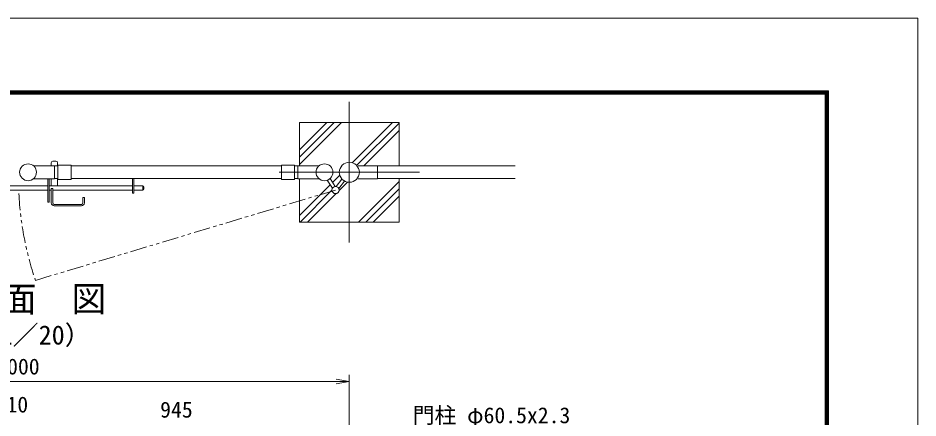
# Model space of a CAD drawing. Units: millimetres, scale not verified. Extents: x -4200 to 4200, y -2970 to 2970.
# Drawn here: x 1485 to 4200, y 1764 to 2970 of the extents above; entities that cross this region are included whole.
import ezdxf
from ezdxf.enums import TextEntityAlignment as Align

# ---------------------------------------------------------------- set-up
doc = ezdxf.new("R2010")
doc.units = ezdxf.units.MM
doc.header["$LTSCALE"] = 20
doc.linetypes.add('USER1', pattern=[50.8, 31.75, -6.35, 6.35, -6.35])
doc.linetypes.add('USER3', pattern=[5, 2.5, -0.5, 0.5, -0.5, 0.5, -0.5])
for name, color, linetype, lineweight in [('0-0_D-STR-TXT', 7, 'Continuous', 9), ('0-1_D-TTL', 7, 'Continuous', 9), ('0-2_D-TTL-TXT', 7, 'Continuous', 18), ('0-3_D-STR4', 7, 'Continuous', 9), ('0-4_D-BMK', 2, 'USER1', 13), ('0-5_D-STR1', 1, 'Continuous', 18), ('0-7_D-DCR-HCH', 7, 'Continuous', 9), ('0-8_D-STR3', 3, 'Continuous', 13), ('0-9_D-STR-DIM', 7, 'Continuous', 9), ('0-A_0', 7, 'Continuous', 9)]:
    doc.layers.add(name, color=color, linetype=linetype, lineweight=lineweight)
doc.styles.add('ＭＳ ゴシック', font='')
doc.styles.get('ＭＳ ゴシック').set_extended_font_data('MS Gothic')

# ---------------------------------------------------------------- blocks, each defined once
blk = doc.blocks.new('_Open')
at = {"layer": '0-A_0'}
blk.add_line((-20, 3.33), (0, 0), dxfattribs=at)
blk.add_lwpolyline([(-20, -3.33), (0, 0), (-20, 0)], dxfattribs=at)

msp = doc.modelspace()

# ---------------------------------------------------------------- linework, layer by layer
at = {"layer": '0-1_D-TTL', "color": 2, "lineweight": 18}
msp.add_lwpolyline([(-4200, 2970), (4200, 2970), (4200, -2970), (-4200, -2970)], close=True, dxfattribs=at)
at = {"layer": '0-1_D-TTL'}
for points in [[(-3930, 2750), (3930, 2750), (3930, -2750), (-3930, -2750)], [(-3927.5, 2747.5), (3927.5, 2747.5), (3927.5, -2747.5), (-3927.5, -2747.5)], [(-3925, 2745), (3925, 2745), (3925, -2745), (-3925, -2745)], [(-3922.5, 2742.5), (3922.5, 2742.5), (3922.5, -2742.5), (-3922.5, -2742.5)], [(-3920, 2740), (3920, 2740), (3920, -2740), (-3920, -2740)]]:
    msp.add_lwpolyline(points, close=True, dxfattribs=at)
at = {"layer": '0-3_D-STR4'}
for p, q in [((2334.22, 2654.85), (2634.22, 2654.85)), ((2334.22, 2524.55), (2334.22, 2654.85)), ((2634.22, 2523.85), (2634.22, 2654.85)), ((2334.22, 2354.85), (2334.22, 2485.15))]:
    msp.add_line(p, q, dxfattribs=at)
msp.add_lwpolyline([(2334.22, 2354.85), (2634.22, 2354.85), (2634.22, 2485.85)], dxfattribs=at)
at = {"layer": '0-4_D-BMK'}
for p, q in [((2484.22, 2292.72), (2484.22, 2716.99)), ((2272.08, 2504.85), (2696.35, 2504.85))]:
    msp.add_line(p, q, dxfattribs=at)
at = {"layer": '0-4_D-BMK', "linetype": 'USER3'}
msp.add_line((1537.16, 2178.89), (2442.6, 2451.33), dxfattribs=at)
msp.add_arc((2446.32, 2487.65), 960.15, 182.81239, 198.75827, dxfattribs=at)
at = {"layer": '0-5_D-STR1'}
for p, q in [((1594.82, 2523.85), (1604.87, 2523.85)), ((1644.87, 2523.85), (2279.07, 2523.85)), ((2319.07, 2523.85), (2329.02, 2523.85)), ((2569.22, 2523.85), (2984.22, 2523.85)), ((1594.82, 2485.85), (1604.87, 2485.85)), ((1644.87, 2485.85), (2279.07, 2485.85)), ((2319.07, 2485.85), (2329.02, 2485.85)), ((2569.22, 2485.85), (2984.22, 2485.85))]:
    msp.add_line(p, q, dxfattribs=at)
for centre, radius in [((1514.87, 2504.85), 25.4), ((2409.07, 2504.85), 25.4), ((2484.22, 2504.85), 30.25)]:
    msp.add_circle(centre, radius, dxfattribs=at)
at = {"layer": '0-7_D-DCR-HCH'}
for p, q in [((2334.22, 2528.63), (2460.43, 2654.85)), ((2334.22, 2550.73), (2438.34, 2654.85)), ((2334.22, 2572.83), (2416.24, 2654.85)), ((2493.89, 2534.68), (2614.07, 2654.85)), ((2507.36, 2526.05), (2634.22, 2652.91)), ((2527.96, 2524.55), (2634.22, 2630.81)), ((2433.77, 2474.56), (2454.39, 2495.18)), ((2453.3, 2449.9), (2477.61, 2474.21)), ((2511.89, 2354.85), (2634.22, 2477.18)), ((2334.22, 2375), (2426.53, 2467.31)), ((2336.16, 2354.85), (2431.83, 2450.52)), ((2533.99, 2354.85), (2634.22, 2455.08)), ((2358.26, 2354.85), (2444.03, 2440.63)), ((2556.08, 2354.85), (2634.22, 2432.99))]:
    msp.add_line(p, q, dxfattribs=at)
at = {"layer": '0-8_D-STR3'}
for p, q in [((1584.92, 2533.65), (1584.92, 2524.55)), ((1589.92, 2538.65), (1598.92, 2538.65)), ((1603.92, 2533.65), (1603.92, 2523.85)), ((1604.87, 2526.15), (1644.87, 2526.15)), ((1604.87, 2483.55), (1604.87, 2526.15)), ((1644.87, 2483.55), (1644.87, 2526.15)), ((2279.07, 2526.15), (2319.07, 2526.15)), ((2279.07, 2483.55), (2279.07, 2526.15)), ((2319.07, 2483.55), (2319.07, 2526.15)), ((1530.9, 2524.55), (1594.82, 2524.55)), ((1594.82, 2524.55), (1594.82, 2485.15)), ((2393.03, 2524.55), (2328.62, 2524.55)), ((2328.62, 2524.55), (2328.62, 2485.15)), ((1530.9, 2485.15), (1594.82, 2485.15)), ((1578.92, 2485.15), (1578.92, 2414.65)), ((1584.92, 2485.15), (1584.92, 2463.65)), ((1603.92, 2485.85), (1603.92, 2463.65)), ((1604.87, 2483.55), (1644.87, 2483.55)), ((1829.92, 2485.85), (1829.92, 2442.15)), ((1834.42, 2485.85), (1834.42, 2442.15)), ((2279.07, 2483.55), (2319.07, 2483.55)), ((2393.03, 2485.15), (2328.62, 2485.15)), ((2417.83, 2481.01), (2433.25, 2456.73)), ((2426.35, 2486.24), (2441.69, 2462.09)), ((2444.53, 2461.96), (2461.95, 2484.37)), ((2452.42, 2455.82), (2469.85, 2478.23)), ((2569.22, 2485.15), (2511.32, 2485.15)), ((1393.62, 2463.65), (1574.42, 2463.65)), ((1393.62, 2450.65), (1574.42, 2450.65)), ((1578.92, 2463.65), (1829.92, 2463.65)), ((1578.92, 2450.65), (1584.92, 2450.65)), ((1584.92, 2455.65), (1584.92, 2412.65)), ((1584.92, 2455.65), (1589.42, 2455.65)), ((1589.42, 2455.65), (1589.42, 2412.65)), ((1589.42, 2450.65), (1829.92, 2450.65)), ((1834.42, 2463.65), (1861.42, 2463.65)), ((1834.42, 2450.65), (1861.42, 2450.65)), ((1861.42, 2463.65), (1861.42, 2450.65)), ((1864.42, 2460.65), (1864.42, 2453.65)), ((1680.42, 2428.65), (1680.42, 2412.65)), ((1680.42, 2428.65), (1684.92, 2428.65)), ((1684.92, 2428.65), (1684.92, 2412.65)), ((1829.92, 2442.15), (1834.42, 2442.15)), ((1593.92, 2408.15), (1675.92, 2408.15)), ((1593.92, 2403.65), (1675.92, 2403.65))]:
    msp.add_line(p, q, dxfattribs=at)
for points in [[(2569.22, 2485.15), (2569.22, 2524.55), (2511.32, 2524.55)], [(1574.42, 2485.15), (1574.42, 2414.65), (1578.92, 2414.65)]]:
    msp.add_lwpolyline(points, dxfattribs=at)
msp.add_circle((2442.6, 2451.33), 10.8, dxfattribs=at)
for centre, radius, start, end in [((1589.92, 2533.65), 5, 90, 180), ((1598.92, 2533.65), 5, 0, 90), ((1861.42, 2460.65), 3, 0, 90), ((1861.42, 2453.65), 3, 270, 0), ((1593.92, 2412.65), 9, 180, 270), ((1593.92, 2412.65), 4.5, 180, 270), ((1675.92, 2412.65), 4.5, 270, 0), ((1675.92, 2412.65), 9, 270, 0)]:
    msp.add_arc(centre, radius, start, end, dxfattribs=at)
at = {"layer": '0-9_D-STR-DIM'}
for p, q in [((524.22, 1874.03), (2444.22, 1874.03)), ((2484.22, 1621.52), (2484.22, 1894.03))]:
    msp.add_line(p, q, dxfattribs=at)

# ---------------------------------------------------------------- block references
at = {"layer": '0-9_D-STR-DIM', "xscale": 2, "yscale": 2}
msp.add_blockref('_Open', (2484.22, 1874.03), dxfattribs=at)

# ---------------------------------------------------------------- texts
at = {"layer": '0-0_D-STR-TXT', "style": 'ＭＳ ゴシック'}
msp.add_text('門柱 φ60.5x2.3', height=48.09, dxfattribs=at).set_placement((2675.64, 1733.79), align=Align.BOTTOM_LEFT)
at = {"layer": '0-2_D-TTL-TXT', "style": 'ＭＳ ゴシック'}
for s, height, p in [('平\u3000面\u3000図', 76.98, (1225.9, 2061.33)), ('（S=1／20）', 57.77, (1271.38, 1968.13))]:
    msp.add_text(s, height=height, dxfattribs=at).set_placement(p, align=Align.BOTTOM_LEFT)
at = {"layer": '0-9_D-STR-DIM', "style": 'ＭＳ ゴシック'}
for s, p in [('2000', (1418.97, 1880.78)), ('10', (1449.82, 1766.19)), ('945', (1913.49, 1750.78))]:
    msp.add_text(s, height=48.09, dxfattribs=at).set_placement(p, align=Align.BOTTOM_LEFT)

doc.saveas('drawing.dxf')
